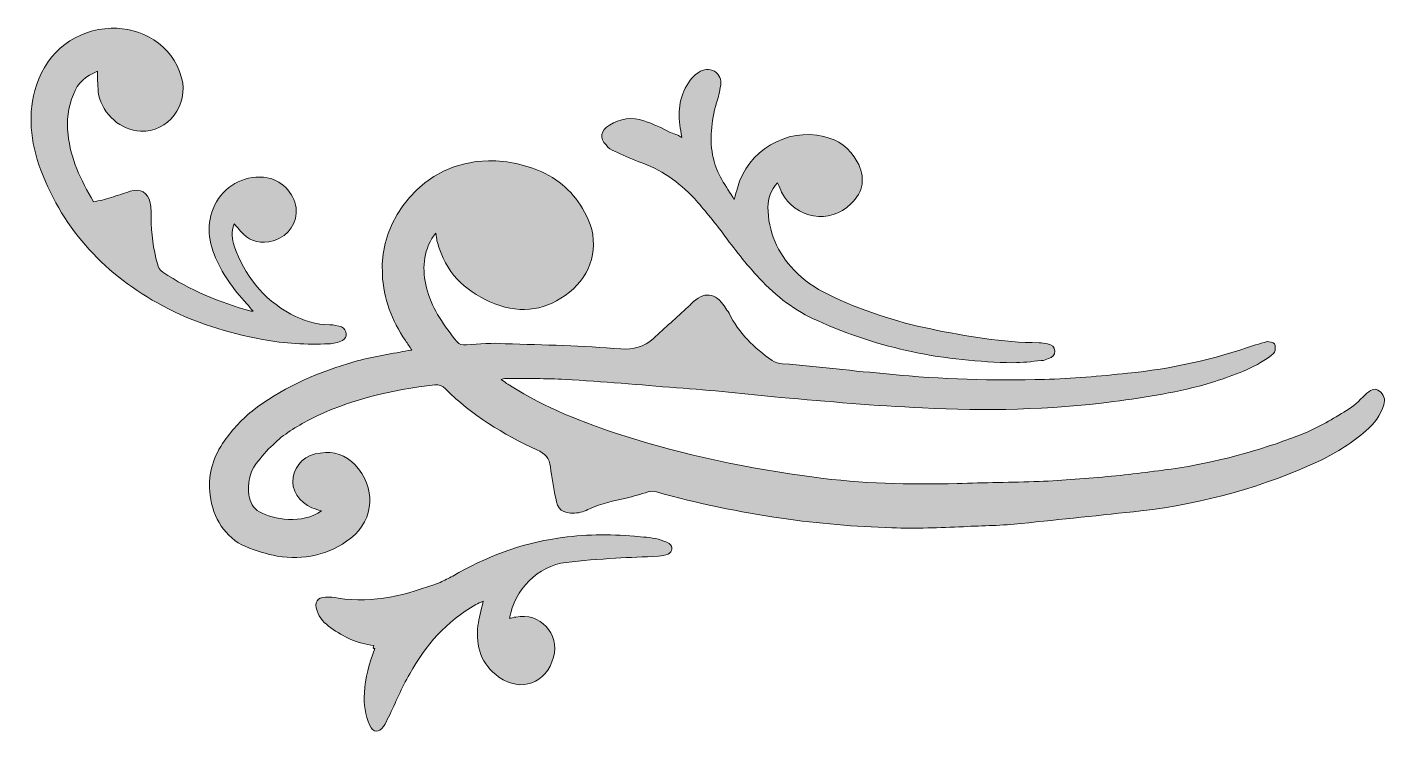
# Model space of a CAD drawing. Header units: inches. Extents: x 0.95 to 5.05, y 0.9 to 5.1.
# Drawn here: x 3.199 to 4.994, y 4.169 to 5.101 of the extents above; entities that cross this region are included whole.
import ezdxf

# ---------------------------------------------------------------- set-up
doc = ezdxf.new("R2010")
doc.units = ezdxf.units.IN
doc.header["$MEASUREMENT"] = 0
doc.layers.add('Calque 1', color=7, linetype='Continuous')

# ---------------------------------------------------------------- blocks, each defined once
blk = doc.blocks.new('block 2')
at = {"layer": 'Calque 1', "true_color": 0x545b52}
h = blk.add_hatch(color=251, dxfattribs=at)
h.dxf.hatch_style = 2
edge = h.paths.add_edge_path()
edge.add_spline(control_points=[(3.4722, 4.8417), (3.4681, 4.8306), (3.4694, 4.8208), (3.4722, 4.8125), (3.4861, 4.7736), (3.5097, 4.7431), (3.5472, 4.7222), (3.5639, 4.7139), (3.5806, 4.7083), (3.5986, 4.7083), (3.6042, 4.7083), (3.6097, 4.7069), (3.6139, 4.7056), (3.6222, 4.7014), (3.6222, 4.6917), (3.6153, 4.6875), (3.6097, 4.6847), (3.6028, 4.6833), (3.5972, 4.6833), (3.5681, 4.6819), (3.5389, 4.6833), (3.5097, 4.6889), (3.4639, 4.6972), (3.4194, 4.7111), (3.3778, 4.7333), (3.3028, 4.7736), (3.2472, 4.8319), (3.2167, 4.9125), (3.2028, 4.95), (3.1986, 4.9875), (3.2111, 5.025), (3.225, 5.0694), (3.2639, 5.0986), (3.3097, 5.1), (3.3486, 5.1014), (3.3903, 5.0792), (3.4028, 5.0347), (3.4125, 4.9986), (3.3847, 4.9625), (3.3486, 4.9639), (3.3222, 4.9653), (3.2986, 4.9861), (3.2931, 5.0125), (3.2917, 5.0222), (3.2917, 5.0319), (3.2917, 5.0431), (3.2764, 5.0375), (3.2653, 5.0278), (3.2597, 5.0125), (3.2528, 4.9958), (3.25, 4.9778), (3.2528, 4.9597), (3.2556, 4.9278), (3.2694, 4.9), (3.2861, 4.8708), (3.2944, 4.8722), (3.3014, 4.8736), (3.3097, 4.8764), (3.3181, 4.8792), (3.3264, 4.8819), (3.3347, 4.8847), (3.3486, 4.8889), (3.3583, 4.8833), (3.3611, 4.8694), (3.3625, 4.8625), (3.3625, 4.8569), (3.3625, 4.85), (3.3625, 4.8292), (3.3653, 4.8083), (3.3708, 4.7889), (3.3722, 4.7847), (3.3736, 4.7806), (3.3778, 4.7778), (3.4139, 4.7542), (3.4528, 4.7375), (3.4944, 4.7264), (3.4944, 4.7264), (3.4958, 4.7264), (3.4972, 4.7264), (3.4944, 4.7292), (3.4917, 4.7333), (3.4889, 4.7361), (3.4708, 4.7556), (3.4556, 4.7764), (3.4458, 4.8014), (3.4361, 4.8264), (3.4361, 4.8514), (3.4514, 4.875), (3.4667, 4.8972), (3.4944, 4.9083), (3.5208, 4.9014), (3.5403, 4.8958), (3.5556, 4.875), (3.5542, 4.8556), (3.5528, 4.8375), (3.5389, 4.8208), (3.5181, 4.8181), (3.5028, 4.8153), (3.4903, 4.8208), (3.4806, 4.8319), (3.4778, 4.8347), (3.4764, 4.8375), (3.4722, 4.8417)], knot_values=[0, 0, 0, 0, 1, 1, 1, 2, 2, 2, 3, 3, 3, 4, 4, 4, 5, 5, 5, 6, 6, 6, 7, 7, 7, 8, 8, 8, 9, 9, 9, 10, 10, 10, 11, 11, 11, 12, 12, 12, 13, 13, 13, 14, 14, 14, 15, 15, 15, 16, 16, 16, 17, 17, 17, 18, 18, 18, 19, 19, 19, 20, 20, 20, 21, 21, 21, 22, 22, 22, 23, 23, 23, 24, 24, 24, 25, 25, 25, 26, 26, 26, 27, 27, 27, 28, 28, 28, 29, 29, 29, 30, 30, 30, 31, 31, 31, 32, 32, 32, 33, 33, 33, 34, 34, 34, 34], degree=3, periodic=1)
h = blk.add_hatch(color=251, dxfattribs=at)
h.dxf.hatch_style = 2
edge = h.paths.add_edge_path()
edge.add_spline(control_points=[(4.0639, 4.9556), (4.0625, 4.9625), (4.0625, 4.9667), (4.0611, 4.9722), (4.0583, 4.9958), (4.0625, 5.0167), (4.0778, 5.0347), (4.0806, 5.0375), (4.0833, 5.0403), (4.0861, 5.0417), (4.0931, 5.0458), (4.1, 5.0472), (4.1069, 5.0431), (4.1139, 5.0389), (4.1167, 5.0319), (4.1153, 5.025), (4.1139, 5.0167), (4.1125, 5.0083), (4.1097, 5.0014), (4.1028, 4.9764), (4.1, 4.9528), (4.1056, 4.9278), (4.1097, 4.9083), (4.1222, 4.8917), (4.1333, 4.8736), (4.1347, 4.8806), (4.1361, 4.8847), (4.1375, 4.8889), (4.15, 4.9375), (4.2028, 4.9694), (4.2514, 4.9569), (4.2708, 4.9528), (4.2861, 4.9417), (4.2958, 4.9236), (4.3069, 4.9042), (4.3042, 4.8833), (4.2875, 4.8681), (4.2597, 4.8403), (4.2139, 4.8486), (4.1958, 4.8833), (4.1944, 4.8875), (4.1931, 4.8903), (4.1903, 4.8958), (4.1819, 4.8861), (4.1778, 4.875), (4.1778, 4.8639), (4.1778, 4.8319), (4.1903, 4.8028), (4.2125, 4.7806), (4.225, 4.7667), (4.2403, 4.7569), (4.2569, 4.7486), (4.3, 4.7278), (4.3458, 4.7125), (4.3931, 4.7028), (4.4403, 4.6931), (4.4875, 4.6847), (4.5361, 4.6847), (4.5403, 4.6847), (4.5431, 4.6833), (4.5472, 4.6833), (4.5528, 4.6819), (4.5569, 4.6792), (4.5569, 4.6736), (4.5569, 4.6681), (4.5542, 4.6653), (4.5486, 4.6639), (4.5458, 4.6625), (4.5431, 4.6611), (4.5389, 4.6611), (4.5264, 4.6597), (4.5139, 4.6583), (4.5014, 4.6583), (4.4111, 4.6597), (4.325, 4.6764), (4.2431, 4.7139), (4.2139, 4.7264), (4.1889, 4.7458), (4.1667, 4.7694), (4.1486, 4.7889), (4.1333, 4.8083), (4.1181, 4.8292), (4.1056, 4.8458), (4.0931, 4.8611), (4.0806, 4.875), (4.0597, 4.8972), (4.0361, 4.9139), (4.0069, 4.9236), (3.9958, 4.9278), (3.9847, 4.9333), (3.975, 4.9375), (3.9708, 4.9389), (3.9667, 4.9417), (3.9639, 4.9458), (3.9542, 4.9542), (3.9569, 4.9653), (3.9681, 4.9722), (3.9819, 4.9806), (3.9986, 4.9833), (4.0139, 4.9778), (4.0264, 4.9736), (4.0375, 4.9681), (4.0486, 4.9625), (4.0569, 4.9597), (4.0597, 4.9583), (4.0639, 4.9556)], knot_values=[0, 0, 0, 0, 1, 1, 1, 2, 2, 2, 3, 3, 3, 4, 4, 4, 5, 5, 5, 6, 6, 6, 7, 7, 7, 8, 8, 8, 9, 9, 9, 10, 10, 10, 11, 11, 11, 12, 12, 12, 13, 13, 13, 14, 14, 14, 15, 15, 15, 16, 16, 16, 17, 17, 17, 18, 18, 18, 19, 19, 19, 20, 20, 20, 21, 21, 21, 22, 22, 22, 23, 23, 23, 24, 24, 24, 25, 25, 25, 26, 26, 26, 27, 27, 27, 28, 28, 28, 29, 29, 29, 30, 30, 30, 31, 31, 31, 32, 32, 32, 33, 33, 33, 34, 34, 34, 35, 35, 35, 35], degree=3, periodic=1)
h = blk.add_hatch(color=251, dxfattribs=at)
h.dxf.hatch_style = 2
edge = h.paths.add_edge_path()
edge.add_spline(control_points=[(3.5875, 4.4625), (3.5819, 4.4639), (3.5792, 4.4653), (3.575, 4.4667), (3.5583, 4.4736), (3.5472, 4.4903), (3.55, 4.5069), (3.5528, 4.5236), (3.5667, 4.5375), (3.5861, 4.5389), (3.6042, 4.5417), (3.6194, 4.5361), (3.6319, 4.5236), (3.6597, 4.4944), (3.6583, 4.4514), (3.6264, 4.4264), (3.5972, 4.4042), (3.5639, 4.3972), (3.5292, 4.4028), (3.5153, 4.4056), (3.5, 4.4097), (3.4875, 4.4153), (3.4597, 4.4278), (3.4444, 4.4528), (3.4403, 4.4833), (3.4375, 4.5083), (3.4431, 4.5306), (3.4569, 4.5514), (3.4681, 4.5681), (3.4806, 4.5819), (3.4958, 4.5944), (3.5333, 4.6236), (3.5764, 4.6431), (3.6222, 4.6569), (3.6444, 4.6639), (3.6681, 4.6681), (3.6917, 4.6722), (3.6958, 4.6736), (3.7, 4.6736), (3.7069, 4.675), (3.7042, 4.6792), (3.7014, 4.6833), (3.6986, 4.6875), (3.6806, 4.7139), (3.6694, 4.7431), (3.6681, 4.775), (3.6639, 4.8472), (3.7208, 4.9236), (3.8083, 4.925), (3.8347, 4.925), (3.8597, 4.9194), (3.8833, 4.9083), (3.9097, 4.8944), (3.9278, 4.875), (3.9403, 4.8472), (3.9556, 4.8125), (3.9444, 4.7736), (3.9153, 4.7514), (3.8861, 4.7278), (3.8528, 4.7222), (3.8167, 4.7361), (3.7819, 4.75), (3.7556, 4.7722), (3.7431, 4.8097), (3.7417, 4.8125), (3.7417, 4.8167), (3.7403, 4.8194), (3.7403, 4.8222), (3.7389, 4.825), (3.7389, 4.8292), (3.7361, 4.8264), (3.7347, 4.8236), (3.7333, 4.8222), (3.7208, 4.8), (3.7208, 4.7764), (3.7278, 4.7528), (3.7347, 4.7278), (3.75, 4.7069), (3.7667, 4.6861), (3.7694, 4.6819), (3.7736, 4.6819), (3.7792, 4.6819), (3.7958, 4.6833), (3.8139, 4.6847), (3.8306, 4.6833), (3.8819, 4.6819), (3.9333, 4.6806), (3.9833, 4.6764), (4, 4.675), (4.0139, 4.6792), (4.0264, 4.6903), (4.0417, 4.7042), (4.0569, 4.7181), (4.0722, 4.7319), (4.0736, 4.7333), (4.075, 4.7347), (4.0764, 4.7361), (4.0931, 4.7528), (4.1083, 4.7514), (4.1208, 4.7319), (4.1222, 4.7292), (4.125, 4.7264), (4.1264, 4.7236), (4.1389, 4.6972), (4.1597, 4.6778), (4.1833, 4.6611), (4.1875, 4.6583), (4.1917, 4.6569), (4.1972, 4.6569), (4.2444, 4.6528), (4.2917, 4.6472), (4.3389, 4.6431), (4.4069, 4.6361), (4.475, 4.6347), (4.5431, 4.6361), (4.5792, 4.6375), (4.6167, 4.6403), (4.6528, 4.6444), (4.7111, 4.65), (4.7667, 4.6625), (4.8222, 4.6819), (4.8278, 4.6833), (4.8319, 4.6847), (4.8375, 4.6861), (4.8403, 4.6861), (4.8458, 4.6847), (4.8472, 4.6833), (4.8486, 4.6806), (4.8486, 4.675), (4.8472, 4.6722), (4.8458, 4.6694), (4.8417, 4.6667), (4.8375, 4.6639), (4.8153, 4.6486), (4.7889, 4.6403), (4.7639, 4.6319), (4.7208, 4.6194), (4.6778, 4.6125), (4.6347, 4.6069), (4.55, 4.5958), (4.4653, 4.5944), (4.3819, 4.5986), (4.3194, 4.6014), (4.2569, 4.6069), (4.1944, 4.6125), (4.1486, 4.6167), (4.1028, 4.6222), (4.0569, 4.625), (4.0083, 4.6292), (3.9597, 4.6333), (3.9097, 4.6361), (3.8847, 4.6375), (3.8583, 4.6375), (3.8319, 4.6375), (3.8306, 4.6375), (3.8292, 4.6375), (3.825, 4.6361), (3.8306, 4.6319), (3.8347, 4.6292), (3.8375, 4.6278), (3.8833, 4.5986), (3.9333, 4.5792), (3.9847, 4.5625), (4.0681, 4.5361), (4.1528, 4.5181), (4.2389, 4.5069), (4.3014, 4.4986), (4.3639, 4.4972), (4.4278, 4.4986), (4.4639, 4.5), (4.5, 4.5), (4.5361, 4.5014), (4.5681, 4.5028), (4.6, 4.5056), (4.6319, 4.5083), (4.6625, 4.5111), (4.6917, 4.5153), (4.7222, 4.5194), (4.7806, 4.5292), (4.8361, 4.5444), (4.8903, 4.5667), (4.9097, 4.575), (4.9278, 4.5861), (4.9458, 4.5972), (4.9542, 4.6028), (4.9625, 4.6111), (4.9694, 4.6181), (4.9764, 4.6236), (4.9806, 4.625), (4.9861, 4.6208), (4.9917, 4.6167), (4.9944, 4.6097), (4.9917, 4.6028), (4.9875, 4.5889), (4.9792, 4.5778), (4.9681, 4.5681), (4.95, 4.5528), (4.9306, 4.5403), (4.9083, 4.5292), (4.8333, 4.4944), (4.7542, 4.4722), (4.6708, 4.4625), (4.6181, 4.4569), (4.5653, 4.4514), (4.5125, 4.4458), (4.4875, 4.4431), (4.4625, 4.4431), (4.4361, 4.4417), (4.4042, 4.4403), (4.3736, 4.4389), (4.3417, 4.4403), (4.2931, 4.4417), (4.2444, 4.4458), (4.1958, 4.4528), (4.1403, 4.4611), (4.0847, 4.4722), (4.0306, 4.4875), (4.0278, 4.4889), (4.0236, 4.4889), (4.0194, 4.4875), (4.0097, 4.4847), (4, 4.4819), (3.9903, 4.4792), (3.9736, 4.4764), (3.9583, 4.4722), (3.9417, 4.4653), (3.9361, 4.4625), (3.9292, 4.4597), (3.9222, 4.4597), (3.9069, 4.4583), (3.8986, 4.4653), (3.8972, 4.4792), (3.8944, 4.4931), (3.8917, 4.5069), (3.8903, 4.5208), (3.8889, 4.5319), (3.8833, 4.5389), (3.8722, 4.5431), (3.8278, 4.5639), (3.7861, 4.5889), (3.7514, 4.6236), (3.7472, 4.6278), (3.7431, 4.6292), (3.7375, 4.6292), (3.6806, 4.6222), (3.6236, 4.6097), (3.5722, 4.5833), (3.5542, 4.5736), (3.5375, 4.5639), (3.5236, 4.55), (3.5153, 4.5431), (3.5083, 4.5333), (3.5014, 4.525), (3.4917, 4.5125), (3.4903, 4.4986), (3.4917, 4.4833), (3.4931, 4.4736), (3.4972, 4.4667), (3.5056, 4.4611), (3.5236, 4.4514), (3.5625, 4.4444), (3.5875, 4.4625)], knot_values=[0, 0, 0, 0, 1, 1, 1, 2, 2, 2, 3, 3, 3, 4, 4, 4, 5, 5, 5, 6, 6, 6, 7, 7, 7, 8, 8, 8, 9, 9, 9, 10, 10, 10, 11, 11, 11, 12, 12, 12, 13, 13, 13, 14, 14, 14, 15, 15, 15, 16, 16, 16, 17, 17, 17, 18, 18, 18, 19, 19, 19, 20, 20, 20, 21, 21, 21, 22, 22, 22, 23, 23, 23, 24, 24, 24, 25, 25, 25, 26, 26, 26, 27, 27, 27, 28, 28, 28, 29, 29, 29, 30, 30, 30, 31, 31, 31, 32, 32, 32, 33, 33, 33, 34, 34, 34, 35, 35, 35, 36, 36, 36, 37, 37, 37, 38, 38, 38, 39, 39, 39, 40, 40, 40, 41, 41, 41, 42, 42, 42, 43, 43, 43, 44, 44, 44, 45, 45, 45, 46, 46, 46, 47, 47, 47, 48, 48, 48, 49, 49, 49, 50, 50, 50, 51, 51, 51, 52, 52, 52, 53, 53, 53, 54, 54, 54, 55, 55, 55, 56, 56, 56, 57, 57, 57, 58, 58, 58, 59, 59, 59, 60, 60, 60, 61, 61, 61, 62, 62, 62, 63, 63, 63, 64, 64, 64, 65, 65, 65, 66, 66, 66, 67, 67, 67, 68, 68, 68, 69, 69, 69, 70, 70, 70, 71, 71, 71, 72, 72, 72, 73, 73, 73, 74, 74, 74, 75, 75, 75, 76, 76, 76, 77, 77, 77, 78, 78, 78, 79, 79, 79, 80, 80, 80, 81, 81, 81, 82, 82, 82, 83, 83, 83, 84, 84, 84, 85, 85, 85, 86, 86, 86, 87, 87, 87, 87], degree=3, periodic=1)
h = blk.add_hatch(color=251, dxfattribs=at)
h.dxf.hatch_style = 2
edge = h.paths.add_edge_path()
edge.add_spline(control_points=[(3.6569, 4.2847), (3.6347, 4.2875), (3.6167, 4.2958), (3.6, 4.3083), (3.5917, 4.3139), (3.5847, 4.3208), (3.5819, 4.3306), (3.5778, 4.3417), (3.5819, 4.3486), (3.5931, 4.3486), (3.5986, 4.3486), (3.6042, 4.3486), (3.6097, 4.3472), (3.6569, 4.3403), (3.7, 4.3514), (3.7444, 4.3681), (3.75, 4.3708), (3.7556, 4.3736), (3.7611, 4.3764), (3.8042, 4.4014), (3.85, 4.4194), (3.9, 4.4264), (3.9333, 4.4319), (3.9681, 4.4319), (4.0014, 4.4292), (4.0125, 4.4278), (4.0222, 4.4278), (4.0333, 4.425), (4.0375, 4.4236), (4.0431, 4.4222), (4.0472, 4.4194), (4.0528, 4.4153), (4.0514, 4.4083), (4.0458, 4.4056), (4.0417, 4.4042), (4.0375, 4.4028), (4.0333, 4.4028), (4.0139, 4.4014), (3.9944, 4.4014), (3.9764, 4.4), (3.9542, 4.3986), (3.9319, 4.3972), (3.9111, 4.3944), (3.8736, 4.3903), (3.8431, 4.3583), (3.8361, 4.3208), (3.8389, 4.3208), (3.8417, 4.3222), (3.8444, 4.3222), (3.8764, 4.3292), (3.9028, 4.3), (3.8944, 4.2694), (3.8847, 4.2347), (3.8514, 4.2222), (3.8222, 4.2431), (3.7986, 4.2597), (3.7917, 4.2833), (3.7944, 4.3111), (3.7958, 4.3208), (3.7986, 4.3306), (3.8014, 4.3431), (3.7972, 4.3417), (3.7944, 4.3403), (3.7917, 4.3389), (3.7528, 4.3167), (3.725, 4.2847), (3.7042, 4.2472), (3.6931, 4.2292), (3.6861, 4.2097), (3.6764, 4.1903), (3.6736, 4.1861), (3.6722, 4.1806), (3.6694, 4.1778), (3.6639, 4.1694), (3.6556, 4.1694), (3.6514, 4.1792), (3.6458, 4.1931), (3.6431, 4.2069), (3.6444, 4.2222), (3.6458, 4.2417), (3.65, 4.2611), (3.6583, 4.2806), (3.6556, 4.2806), (3.6556, 4.2819), (3.6569, 4.2847)], knot_values=[0, 0, 0, 0, 1, 1, 1, 2, 2, 2, 3, 3, 3, 4, 4, 4, 5, 5, 5, 6, 6, 6, 7, 7, 7, 8, 8, 8, 9, 9, 9, 10, 10, 10, 11, 11, 11, 12, 12, 12, 13, 13, 13, 14, 14, 14, 15, 15, 15, 16, 16, 16, 17, 17, 17, 18, 18, 18, 19, 19, 19, 20, 20, 20, 21, 21, 21, 22, 22, 22, 23, 23, 23, 24, 24, 24, 25, 25, 25, 26, 26, 26, 27, 27, 27, 28, 28, 28, 28], degree=3, periodic=1)
at = {"layer": 'Calque 1', "lineweight": 0}
for points, knots in [([(3.4722, 4.8417), (3.4681, 4.8306), (3.4694, 4.8208), (3.4722, 4.8125), (3.4861, 4.7736), (3.5097, 4.7431), (3.5472, 4.7222), (3.5639, 4.7139), (3.5806, 4.7083), (3.5986, 4.7083), (3.6042, 4.7083), (3.6097, 4.7069), (3.6139, 4.7056), (3.6222, 4.7014), (3.6222, 4.6917), (3.6153, 4.6875), (3.6097, 4.6847), (3.6028, 4.6833), (3.5972, 4.6833), (3.5681, 4.6819), (3.5389, 4.6833), (3.5097, 4.6889), (3.4639, 4.6972), (3.4194, 4.7111), (3.3778, 4.7333), (3.3028, 4.7736), (3.2472, 4.8319), (3.2167, 4.9125), (3.2028, 4.95), (3.1986, 4.9875), (3.2111, 5.025), (3.225, 5.0694), (3.2639, 5.0986), (3.3097, 5.1), (3.3486, 5.1014), (3.3903, 5.0792), (3.4028, 5.0347), (3.4125, 4.9986), (3.3847, 4.9625), (3.3486, 4.9639), (3.3222, 4.9653), (3.2986, 4.9861), (3.2931, 5.0125), (3.2917, 5.0222), (3.2917, 5.0319), (3.2917, 5.0431), (3.2764, 5.0375), (3.2653, 5.0278), (3.2597, 5.0125), (3.2528, 4.9958), (3.25, 4.9778), (3.2528, 4.9597), (3.2556, 4.9278), (3.2694, 4.9), (3.2861, 4.8708), (3.2944, 4.8722), (3.3014, 4.8736), (3.3097, 4.8764), (3.3181, 4.8792), (3.3264, 4.8819), (3.3347, 4.8847), (3.3486, 4.8889), (3.3583, 4.8833), (3.3611, 4.8694), (3.3625, 4.8625), (3.3625, 4.8569), (3.3625, 4.85), (3.3625, 4.8292), (3.3653, 4.8083), (3.3708, 4.7889), (3.3722, 4.7847), (3.3736, 4.7806), (3.3778, 4.7778), (3.4139, 4.7542), (3.4528, 4.7375), (3.4944, 4.7264), (3.4944, 4.7264), (3.4958, 4.7264), (3.4972, 4.7264), (3.4944, 4.7292), (3.4917, 4.7333), (3.4889, 4.7361), (3.4708, 4.7556), (3.4556, 4.7764), (3.4458, 4.8014), (3.4361, 4.8264), (3.4361, 4.8514), (3.4514, 4.875), (3.4667, 4.8972), (3.4944, 4.9083), (3.5208, 4.9014), (3.5403, 4.8958), (3.5556, 4.875), (3.5542, 4.8556), (3.5528, 4.8375), (3.5389, 4.8208), (3.5181, 4.8181), (3.5028, 4.8153), (3.4903, 4.8208), (3.4806, 4.8319), (3.4778, 4.8347), (3.4764, 4.8375), (3.4722, 4.8417)], [0, 0, 0, 0, 1, 1, 1, 2, 2, 2, 3, 3, 3, 4, 4, 4, 5, 5, 5, 6, 6, 6, 7, 7, 7, 8, 8, 8, 9, 9, 9, 10, 10, 10, 11, 11, 11, 12, 12, 12, 13, 13, 13, 14, 14, 14, 15, 15, 15, 16, 16, 16, 17, 17, 17, 18, 18, 18, 19, 19, 19, 20, 20, 20, 21, 21, 21, 22, 22, 22, 23, 23, 23, 24, 24, 24, 25, 25, 25, 26, 26, 26, 27, 27, 27, 28, 28, 28, 29, 29, 29, 30, 30, 30, 31, 31, 31, 32, 32, 32, 33, 33, 33, 34, 34, 34, 34]), ([(4.0639, 4.9556), (4.0625, 4.9625), (4.0625, 4.9667), (4.0611, 4.9722), (4.0583, 4.9958), (4.0625, 5.0167), (4.0778, 5.0347), (4.0806, 5.0375), (4.0833, 5.0403), (4.0861, 5.0417), (4.0931, 5.0458), (4.1, 5.0472), (4.1069, 5.0431), (4.1139, 5.0389), (4.1167, 5.0319), (4.1153, 5.025), (4.1139, 5.0167), (4.1125, 5.0083), (4.1097, 5.0014), (4.1028, 4.9764), (4.1, 4.9528), (4.1056, 4.9278), (4.1097, 4.9083), (4.1222, 4.8917), (4.1333, 4.8736), (4.1347, 4.8806), (4.1361, 4.8847), (4.1375, 4.8889), (4.15, 4.9375), (4.2028, 4.9694), (4.2514, 4.9569), (4.2708, 4.9528), (4.2861, 4.9417), (4.2958, 4.9236), (4.3069, 4.9042), (4.3042, 4.8833), (4.2875, 4.8681), (4.2597, 4.8403), (4.2139, 4.8486), (4.1958, 4.8833), (4.1944, 4.8875), (4.1931, 4.8903), (4.1903, 4.8958), (4.1819, 4.8861), (4.1778, 4.875), (4.1778, 4.8639), (4.1778, 4.8319), (4.1903, 4.8028), (4.2125, 4.7806), (4.225, 4.7667), (4.2403, 4.7569), (4.2569, 4.7486), (4.3, 4.7278), (4.3458, 4.7125), (4.3931, 4.7028), (4.4403, 4.6931), (4.4875, 4.6847), (4.5361, 4.6847), (4.5403, 4.6847), (4.5431, 4.6833), (4.5472, 4.6833), (4.5528, 4.6819), (4.5569, 4.6792), (4.5569, 4.6736), (4.5569, 4.6681), (4.5542, 4.6653), (4.5486, 4.6639), (4.5458, 4.6625), (4.5431, 4.6611), (4.5389, 4.6611), (4.5264, 4.6597), (4.5139, 4.6583), (4.5014, 4.6583), (4.4111, 4.6597), (4.325, 4.6764), (4.2431, 4.7139), (4.2139, 4.7264), (4.1889, 4.7458), (4.1667, 4.7694), (4.1486, 4.7889), (4.1333, 4.8083), (4.1181, 4.8292), (4.1056, 4.8458), (4.0931, 4.8611), (4.0806, 4.875), (4.0597, 4.8972), (4.0361, 4.9139), (4.0069, 4.9236), (3.9958, 4.9278), (3.9847, 4.9333), (3.975, 4.9375), (3.9708, 4.9389), (3.9667, 4.9417), (3.9639, 4.9458), (3.9542, 4.9542), (3.9569, 4.9653), (3.9681, 4.9722), (3.9819, 4.9806), (3.9986, 4.9833), (4.0139, 4.9778), (4.0264, 4.9736), (4.0375, 4.9681), (4.0486, 4.9625), (4.0569, 4.9597), (4.0597, 4.9583), (4.0639, 4.9556)], [0, 0, 0, 0, 1, 1, 1, 2, 2, 2, 3, 3, 3, 4, 4, 4, 5, 5, 5, 6, 6, 6, 7, 7, 7, 8, 8, 8, 9, 9, 9, 10, 10, 10, 11, 11, 11, 12, 12, 12, 13, 13, 13, 14, 14, 14, 15, 15, 15, 16, 16, 16, 17, 17, 17, 18, 18, 18, 19, 19, 19, 20, 20, 20, 21, 21, 21, 22, 22, 22, 23, 23, 23, 24, 24, 24, 25, 25, 25, 26, 26, 26, 27, 27, 27, 28, 28, 28, 29, 29, 29, 30, 30, 30, 31, 31, 31, 32, 32, 32, 33, 33, 33, 34, 34, 34, 35, 35, 35, 35]), ([(3.5875, 4.4625), (3.5819, 4.4639), (3.5792, 4.4653), (3.575, 4.4667), (3.5583, 4.4736), (3.5472, 4.4903), (3.55, 4.5069), (3.5528, 4.5236), (3.5667, 4.5375), (3.5861, 4.5389), (3.6042, 4.5417), (3.6194, 4.5361), (3.6319, 4.5236), (3.6597, 4.4944), (3.6583, 4.4514), (3.6264, 4.4264), (3.5972, 4.4042), (3.5639, 4.3972), (3.5292, 4.4028), (3.5153, 4.4056), (3.5, 4.4097), (3.4875, 4.4153), (3.4597, 4.4278), (3.4444, 4.4528), (3.4403, 4.4833), (3.4375, 4.5083), (3.4431, 4.5306), (3.4569, 4.5514), (3.4681, 4.5681), (3.4806, 4.5819), (3.4958, 4.5944), (3.5333, 4.6236), (3.5764, 4.6431), (3.6222, 4.6569), (3.6444, 4.6639), (3.6681, 4.6681), (3.6917, 4.6722), (3.6958, 4.6736), (3.7, 4.6736), (3.7069, 4.675), (3.7042, 4.6792), (3.7014, 4.6833), (3.6986, 4.6875), (3.6806, 4.7139), (3.6694, 4.7431), (3.6681, 4.775), (3.6639, 4.8472), (3.7208, 4.9236), (3.8083, 4.925), (3.8347, 4.925), (3.8597, 4.9194), (3.8833, 4.9083), (3.9097, 4.8944), (3.9278, 4.875), (3.9403, 4.8472), (3.9556, 4.8125), (3.9444, 4.7736), (3.9153, 4.7514), (3.8861, 4.7278), (3.8528, 4.7222), (3.8167, 4.7361), (3.7819, 4.75), (3.7556, 4.7722), (3.7431, 4.8097), (3.7417, 4.8125), (3.7417, 4.8167), (3.7403, 4.8194), (3.7403, 4.8222), (3.7389, 4.825), (3.7389, 4.8292), (3.7361, 4.8264), (3.7347, 4.8236), (3.7333, 4.8222), (3.7208, 4.8), (3.7208, 4.7764), (3.7278, 4.7528), (3.7347, 4.7278), (3.75, 4.7069), (3.7667, 4.6861), (3.7694, 4.6819), (3.7736, 4.6819), (3.7792, 4.6819), (3.7958, 4.6833), (3.8139, 4.6847), (3.8306, 4.6833), (3.8819, 4.6819), (3.9333, 4.6806), (3.9833, 4.6764), (4, 4.675), (4.0139, 4.6792), (4.0264, 4.6903), (4.0417, 4.7042), (4.0569, 4.7181), (4.0722, 4.7319), (4.0736, 4.7333), (4.075, 4.7347), (4.0764, 4.7361), (4.0931, 4.7528), (4.1083, 4.7514), (4.1208, 4.7319), (4.1222, 4.7292), (4.125, 4.7264), (4.1264, 4.7236), (4.1389, 4.6972), (4.1597, 4.6778), (4.1833, 4.6611), (4.1875, 4.6583), (4.1917, 4.6569), (4.1972, 4.6569), (4.2444, 4.6528), (4.2917, 4.6472), (4.3389, 4.6431), (4.4069, 4.6361), (4.475, 4.6347), (4.5431, 4.6361), (4.5792, 4.6375), (4.6167, 4.6403), (4.6528, 4.6444), (4.7111, 4.65), (4.7667, 4.6625), (4.8222, 4.6819), (4.8278, 4.6833), (4.8319, 4.6847), (4.8375, 4.6861), (4.8403, 4.6861), (4.8458, 4.6847), (4.8472, 4.6833), (4.8486, 4.6806), (4.8486, 4.675), (4.8472, 4.6722), (4.8458, 4.6694), (4.8417, 4.6667), (4.8375, 4.6639), (4.8153, 4.6486), (4.7889, 4.6403), (4.7639, 4.6319), (4.7208, 4.6194), (4.6778, 4.6125), (4.6347, 4.6069), (4.55, 4.5958), (4.4653, 4.5944), (4.3819, 4.5986), (4.3194, 4.6014), (4.2569, 4.6069), (4.1944, 4.6125), (4.1486, 4.6167), (4.1028, 4.6222), (4.0569, 4.625), (4.0083, 4.6292), (3.9597, 4.6333), (3.9097, 4.6361), (3.8847, 4.6375), (3.8583, 4.6375), (3.8319, 4.6375), (3.8306, 4.6375), (3.8292, 4.6375), (3.825, 4.6361), (3.8306, 4.6319), (3.8347, 4.6292), (3.8375, 4.6278), (3.8833, 4.5986), (3.9333, 4.5792), (3.9847, 4.5625), (4.0681, 4.5361), (4.1528, 4.5181), (4.2389, 4.5069), (4.3014, 4.4986), (4.3639, 4.4972), (4.4278, 4.4986), (4.4639, 4.5), (4.5, 4.5), (4.5361, 4.5014), (4.5681, 4.5028), (4.6, 4.5056), (4.6319, 4.5083), (4.6625, 4.5111), (4.6917, 4.5153), (4.7222, 4.5194), (4.7806, 4.5292), (4.8361, 4.5444), (4.8903, 4.5667), (4.9097, 4.575), (4.9278, 4.5861), (4.9458, 4.5972), (4.9542, 4.6028), (4.9625, 4.6111), (4.9694, 4.6181), (4.9764, 4.6236), (4.9806, 4.625), (4.9861, 4.6208), (4.9917, 4.6167), (4.9944, 4.6097), (4.9917, 4.6028), (4.9875, 4.5889), (4.9792, 4.5778), (4.9681, 4.5681), (4.95, 4.5528), (4.9306, 4.5403), (4.9083, 4.5292), (4.8333, 4.4944), (4.7542, 4.4722), (4.6708, 4.4625), (4.6181, 4.4569), (4.5653, 4.4514), (4.5125, 4.4458), (4.4875, 4.4431), (4.4625, 4.4431), (4.4361, 4.4417), (4.4042, 4.4403), (4.3736, 4.4389), (4.3417, 4.4403), (4.2931, 4.4417), (4.2444, 4.4458), (4.1958, 4.4528), (4.1403, 4.4611), (4.0847, 4.4722), (4.0306, 4.4875), (4.0278, 4.4889), (4.0236, 4.4889), (4.0194, 4.4875), (4.0097, 4.4847), (4, 4.4819), (3.9903, 4.4792), (3.9736, 4.4764), (3.9583, 4.4722), (3.9417, 4.4653), (3.9361, 4.4625), (3.9292, 4.4597), (3.9222, 4.4597), (3.9069, 4.4583), (3.8986, 4.4653), (3.8972, 4.4792), (3.8944, 4.4931), (3.8917, 4.5069), (3.8903, 4.5208), (3.8889, 4.5319), (3.8833, 4.5389), (3.8722, 4.5431), (3.8278, 4.5639), (3.7861, 4.5889), (3.7514, 4.6236), (3.7472, 4.6278), (3.7431, 4.6292), (3.7375, 4.6292), (3.6806, 4.6222), (3.6236, 4.6097), (3.5722, 4.5833), (3.5542, 4.5736), (3.5375, 4.5639), (3.5236, 4.55), (3.5153, 4.5431), (3.5083, 4.5333), (3.5014, 4.525), (3.4917, 4.5125), (3.4903, 4.4986), (3.4917, 4.4833), (3.4931, 4.4736), (3.4972, 4.4667), (3.5056, 4.4611), (3.5236, 4.4514), (3.5625, 4.4444), (3.5875, 4.4625)], [0, 0, 0, 0, 1, 1, 1, 2, 2, 2, 3, 3, 3, 4, 4, 4, 5, 5, 5, 6, 6, 6, 7, 7, 7, 8, 8, 8, 9, 9, 9, 10, 10, 10, 11, 11, 11, 12, 12, 12, 13, 13, 13, 14, 14, 14, 15, 15, 15, 16, 16, 16, 17, 17, 17, 18, 18, 18, 19, 19, 19, 20, 20, 20, 21, 21, 21, 22, 22, 22, 23, 23, 23, 24, 24, 24, 25, 25, 25, 26, 26, 26, 27, 27, 27, 28, 28, 28, 29, 29, 29, 30, 30, 30, 31, 31, 31, 32, 32, 32, 33, 33, 33, 34, 34, 34, 35, 35, 35, 36, 36, 36, 37, 37, 37, 38, 38, 38, 39, 39, 39, 40, 40, 40, 41, 41, 41, 42, 42, 42, 43, 43, 43, 44, 44, 44, 45, 45, 45, 46, 46, 46, 47, 47, 47, 48, 48, 48, 49, 49, 49, 50, 50, 50, 51, 51, 51, 52, 52, 52, 53, 53, 53, 54, 54, 54, 55, 55, 55, 56, 56, 56, 57, 57, 57, 58, 58, 58, 59, 59, 59, 60, 60, 60, 61, 61, 61, 62, 62, 62, 63, 63, 63, 64, 64, 64, 65, 65, 65, 66, 66, 66, 67, 67, 67, 68, 68, 68, 69, 69, 69, 70, 70, 70, 71, 71, 71, 72, 72, 72, 73, 73, 73, 74, 74, 74, 75, 75, 75, 76, 76, 76, 77, 77, 77, 78, 78, 78, 79, 79, 79, 80, 80, 80, 81, 81, 81, 82, 82, 82, 83, 83, 83, 84, 84, 84, 85, 85, 85, 86, 86, 86, 87, 87, 87, 87]), ([(3.6569, 4.2847), (3.6347, 4.2875), (3.6167, 4.2958), (3.6, 4.3083), (3.5917, 4.3139), (3.5847, 4.3208), (3.5819, 4.3306), (3.5778, 4.3417), (3.5819, 4.3486), (3.5931, 4.3486), (3.5986, 4.3486), (3.6042, 4.3486), (3.6097, 4.3472), (3.6569, 4.3403), (3.7, 4.3514), (3.7444, 4.3681), (3.75, 4.3708), (3.7556, 4.3736), (3.7611, 4.3764), (3.8042, 4.4014), (3.85, 4.4194), (3.9, 4.4264), (3.9333, 4.4319), (3.9681, 4.4319), (4.0014, 4.4292), (4.0125, 4.4278), (4.0222, 4.4278), (4.0333, 4.425), (4.0375, 4.4236), (4.0431, 4.4222), (4.0472, 4.4194), (4.0528, 4.4153), (4.0514, 4.4083), (4.0458, 4.4056), (4.0417, 4.4042), (4.0375, 4.4028), (4.0333, 4.4028), (4.0139, 4.4014), (3.9944, 4.4014), (3.9764, 4.4), (3.9542, 4.3986), (3.9319, 4.3972), (3.9111, 4.3944), (3.8736, 4.3903), (3.8431, 4.3583), (3.8361, 4.3208), (3.8389, 4.3208), (3.8417, 4.3222), (3.8444, 4.3222), (3.8764, 4.3292), (3.9028, 4.3), (3.8944, 4.2694), (3.8847, 4.2347), (3.8514, 4.2222), (3.8222, 4.2431), (3.7986, 4.2597), (3.7917, 4.2833), (3.7944, 4.3111), (3.7958, 4.3208), (3.7986, 4.3306), (3.8014, 4.3431), (3.7972, 4.3417), (3.7944, 4.3403), (3.7917, 4.3389), (3.7528, 4.3167), (3.725, 4.2847), (3.7042, 4.2472), (3.6931, 4.2292), (3.6861, 4.2097), (3.6764, 4.1903), (3.6736, 4.1861), (3.6722, 4.1806), (3.6694, 4.1778), (3.6639, 4.1694), (3.6556, 4.1694), (3.6514, 4.1792), (3.6458, 4.1931), (3.6431, 4.2069), (3.6444, 4.2222), (3.6458, 4.2417), (3.65, 4.2611), (3.6583, 4.2806), (3.6556, 4.2806), (3.6556, 4.2819), (3.6569, 4.2847)], [0, 0, 0, 0, 1, 1, 1, 2, 2, 2, 3, 3, 3, 4, 4, 4, 5, 5, 5, 6, 6, 6, 7, 7, 7, 8, 8, 8, 9, 9, 9, 10, 10, 10, 11, 11, 11, 12, 12, 12, 13, 13, 13, 14, 14, 14, 15, 15, 15, 16, 16, 16, 17, 17, 17, 18, 18, 18, 19, 19, 19, 20, 20, 20, 21, 21, 21, 22, 22, 22, 23, 23, 23, 24, 24, 24, 25, 25, 25, 26, 26, 26, 27, 27, 27, 28, 28, 28, 28])]:
    blk.add_open_spline(points, degree=3, knots=knots, dxfattribs=at)

msp = doc.modelspace()

# ---------------------------------------------------------------- block references
at = {"layer": 'Calque 1'}
msp.add_blockref('block 2', (0, 0), dxfattribs=at)

doc.saveas('drawing.dxf')
